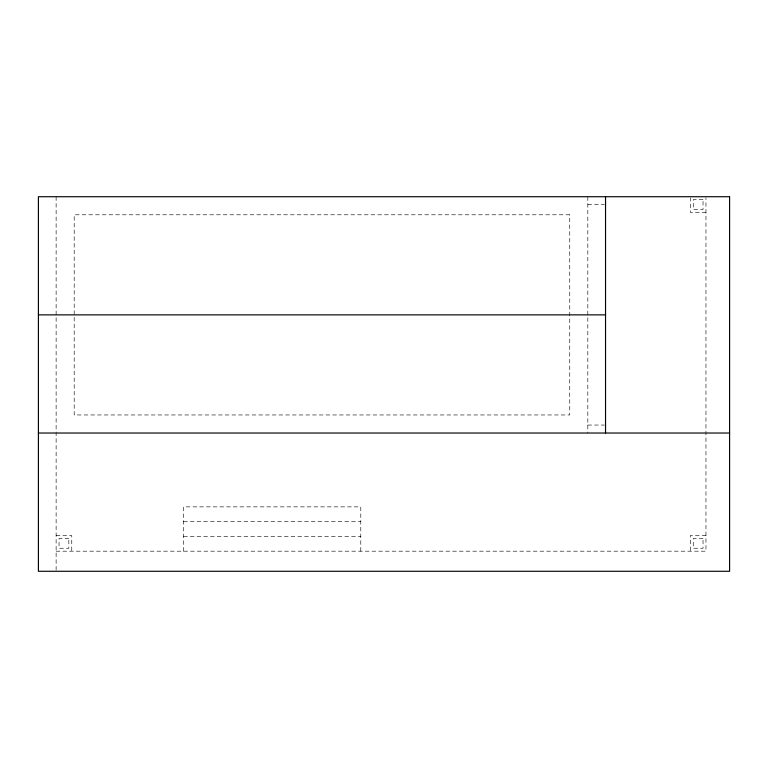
<?xml version="1.0" encoding="UTF-8"?>
<svg xmlns="http://www.w3.org/2000/svg" width="768" height="768" viewBox="0 0 768 768"><rect width="100%" height="100%" fill="white"/><g stroke="black" fill="none" stroke-linecap="round" stroke-linejoin="round"><path stroke-width="0.58" stroke-dasharray="3.84 2.88" d="M587.818 204.701L604.358 204.701M705.965 212.362L690.326 212.362L690.326 197.837M587.818 425.05L604.358 425.05M183.552 521.645L360.787 521.645M56.122 535.546L71.76 535.546L71.76 551.184M705.965 535.546L690.326 535.546L690.326 551.184M183.552 536.41L360.787 536.41M56.122 551.184L705.965 551.184L705.965 197.837M587.818 196.752L587.818 433.027M360.787 551.184L360.787 506.87L183.552 506.87L183.552 551.184M56.122 196.723L56.122 570.086M703.037 199.651L693.254 199.651L693.254 209.434L703.037 209.434L703.037 199.651M569.75 214.79L74.189 214.79L74.189 414.96L569.75 414.96L569.75 214.79M68.832 538.474L59.05 538.474L59.05 548.256L68.832 548.256L68.832 538.474M703.037 538.474L693.254 538.474L693.254 548.256L703.037 548.256L703.037 538.474"/><path stroke-width="1.15" d="M38.4 314.87L605.539 314.87M38.4 433.027L729.6 433.027M605.539 196.723L605.539 433.027M729.6 196.723L38.4 196.723L38.4 571.277L729.6 571.277L729.6 196.723"/></g></svg>
